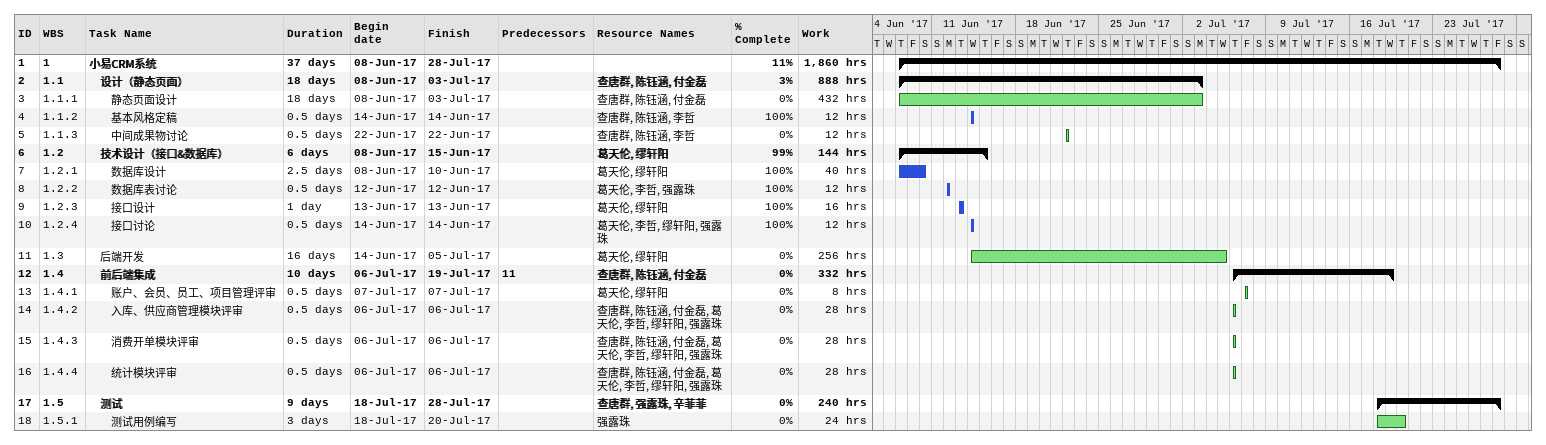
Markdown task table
| ID | WBS | Task | Duration | Start | Finish | Predecessors | Resources | % complete | Work (h) |
|---|---|---|---|---|---|---|---|---|---|
| 1 | 1 | **小易CRM系统** | 37d | 2017-06-08 | 2017-07-28 |  |  | 11 | 1860 |
| 2 | 1.1 | **设计（静态页面）** | 18d | 2017-06-08 | 2017-07-03 |  | 查唐群, 陈钰涵, 付金磊 | 3 | 888 |
| 3 | 1.1.1 | 静态页面设计 | 18d | 2017-06-08 | 2017-07-03 |  | 查唐群, 陈钰涵, 付金磊 | 0 | 432 |
| 4 | 1.1.2 | 基本风格定稿 | 0.5d | 2017-06-14 | 2017-06-14 |  | 查唐群, 陈钰涵, 李哲 | 100 | 12 |
| 5 | 1.1.3 | 中间成果物讨论 | 0.5d | 2017-06-22 | 2017-06-22 |  | 查唐群, 陈钰涵, 李哲 | 0 | 12 |
| 6 | 1.2 | **技术设计（接口&数据库）** | 6d | 2017-06-08 | 2017-06-15 |  | 葛天伦, 缪轩阳 | 99 | 144 |
| 7 | 1.2.1 | 数据库设计 | 2.5d | 2017-06-08 | 2017-06-10 |  | 葛天伦, 缪轩阳 | 100 | 40 |
| 8 | 1.2.2 | 数据库表讨论 | 0.5d | 2017-06-12 | 2017-06-12 |  | 葛天伦, 李哲, 强露珠 | 100 | 12 |
| 9 | 1.2.3 | 接口设计 | 1d | 2017-06-13 | 2017-06-13 |  | 葛天伦, 缪轩阳 | 100 | 16 |
| 10 | 1.2.4 | 接口讨论 | 0.5d | 2017-06-14 | 2017-06-14 |  | 葛天伦, 李哲, 缪轩阳, 强露珠 | 100 | 12 |
| 11 | 1.3 | 后端开发 | 16d | 2017-06-14 | 2017-07-05 |  | 葛天伦, 缪轩阳 | 0 | 256 |
| 12 | 1.4 | **前后端集成** | 10d | 2017-07-06 | 2017-07-19 | 11 | 查唐群, 陈钰涵, 付金磊 | 0 | 332 |
| 13 | 1.4.1 | 账户、会员、员工、项目管理评审 | 0.5d | 2017-07-07 | 2017-07-07 |  | 葛天伦, 缪轩阳 | 0 | 8 |
| 14 | 1.4.2 | 入库、供应商管理模块评审 | 0.5d | 2017-07-06 | 2017-07-06 |  | 查唐群, 陈钰涵, 付金磊, 葛天伦, 李哲, 缪轩阳, 强露珠 | 0 | 28 |
| 15 | 1.4.3 | 消费开单模块评审 | 0.5d | 2017-07-06 | 2017-07-06 |  | 查唐群, 陈钰涵, 付金磊, 葛天伦, 李哲, 缪轩阳, 强露珠 | 0 | 28 |
| 16 | 1.4.4 | 统计模块评审 | 0.5d | 2017-07-06 | 2017-07-06 |  | 查唐群, 陈钰涵, 付金磊, 葛天伦, 李哲, 缪轩阳, 强露珠 | 0 | 28 |
| 17 | 1.5 | **测试** | 9d | 2017-07-18 | 2017-07-28 |  | 查唐群, 强露珠, 辛菲菲 | 0 | 240 |
| 18 | 1.5.1 | 测试用例编写 | 3d | 2017-07-18 | 2017-07-20 |  | 强露珠 | 0 | 24 |
